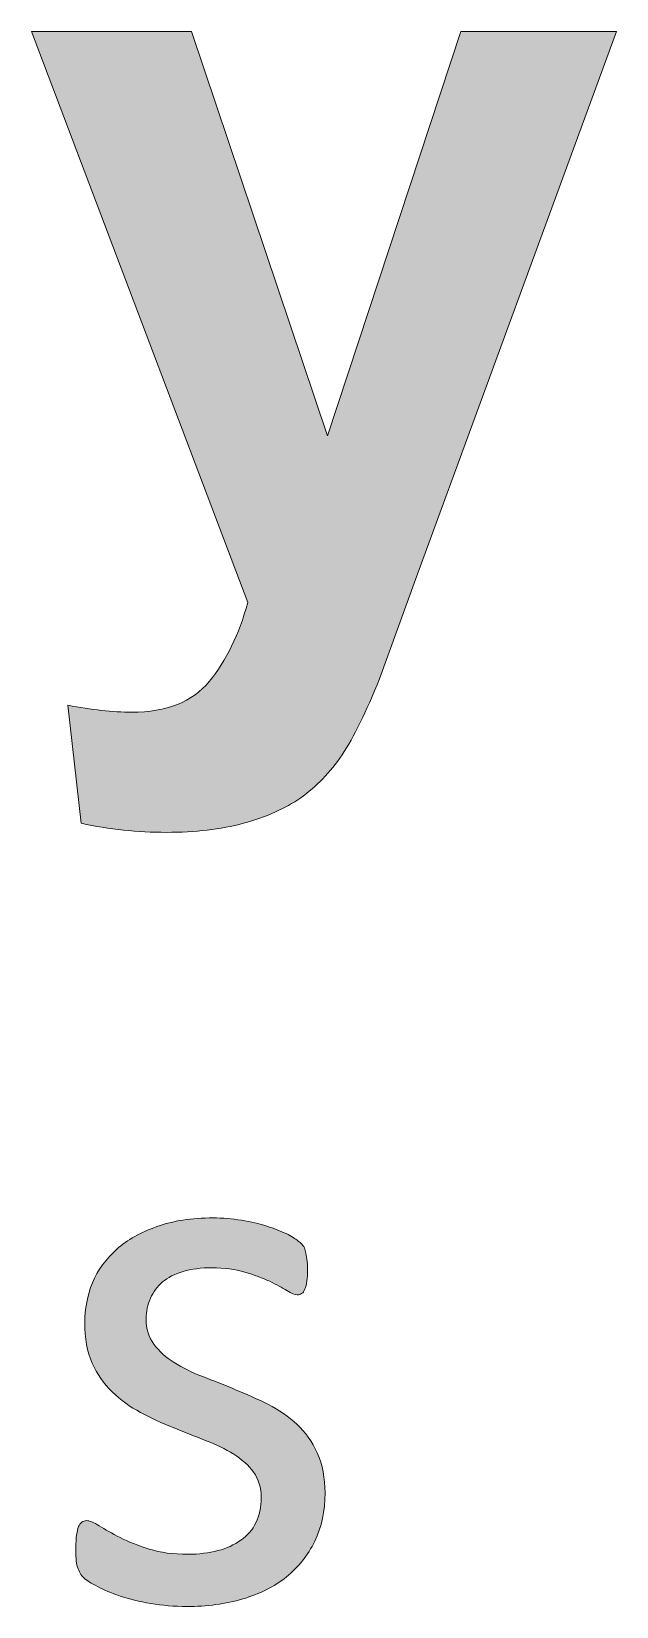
# Model space of a CAD drawing. Header units: inches. Extents: x 247 to 2765, y -1897 to -1110.
# Drawn here: x 1611.29 to 1614.17, y -1164.37 to -1156.64 of the extents above; entities that cross this region are included whole.
import ezdxf

# ---------------------------------------------------------------- set-up
doc = ezdxf.new("R2010")
doc.units = ezdxf.units.IN
doc.header["$MEASUREMENT"] = 0
doc.layers.add('Layer 1', color=7, linetype='Continuous')

# ---------------------------------------------------------------- blocks, each defined once
blk = doc.blocks.new('block 149')
at = {"layer": 'Layer 1', "true_color": 0x020302}
h = blk.add_hatch(color=98, dxfattribs=at)
h.dxf.hatch_style = 2
edge = h.paths.add_edge_path()
edge.add_spline(control_points=[(1612.736, -1163.8163), (1612.736, -1163.9052), (1612.7191, -1163.9844), (1612.6857, -1164.0533), (1612.652, -1164.1229), (1612.6058, -1164.1815), (1612.5462, -1164.229), (1612.4866, -1164.2766), (1612.4139, -1164.3124), (1612.3312, -1164.3372), (1612.2485, -1164.3613), (1612.1555, -1164.3741), (1612.056, -1164.3741), (1611.9943, -1164.3741), (1611.935, -1164.3689), (1611.8796, -1164.3596), (1611.8241, -1164.3499), (1611.7731, -1164.3372), (1611.729, -1164.3227), (1611.6849, -1164.3076), (1611.6477, -1164.2924), (1611.6167, -1164.2759), (1611.586, -1164.26), (1611.5643, -1164.2456), (1611.5499, -1164.2332), (1611.5354, -1164.2204), (1611.5264, -1164.2022), (1611.5189, -1164.1801), (1611.5116, -1164.1567), (1611.5106, -1164.1257), (1611.5106, -1164.0843), (1611.5106, -1164.0616), (1611.5127, -1164.0395), (1611.5147, -1164.0223), (1611.5175, -1164.0058), (1611.5209, -1163.992), (1611.5237, -1163.9817), (1611.5285, -1163.9734), (1611.532, -1163.9644), (1611.5402, -1163.9596), (1611.5478, -1163.9551), (1611.5554, -1163.952), (1611.5636, -1163.952), (1611.5774, -1163.952), (1611.6002, -1163.961), (1611.6263, -1163.9782), (1611.6539, -1163.9954), (1611.689, -1164.0147), (1611.729, -1164.0354), (1611.7683, -1164.0561), (1611.8172, -1164.0743), (1611.8716, -1164.0919), (1611.9268, -1164.1091), (1611.9901, -1164.1177), (1612.0625, -1164.1177), (1612.1162, -1164.1177), (1612.1652, -1164.1105), (1612.2086, -1164.0995), (1612.2527, -1164.0888), (1612.2895, -1164.0712), (1612.3223, -1164.0485), (1612.3546, -1164.0254), (1612.3788, -1163.9968), (1612.3967, -1163.9624), (1612.4139, -1163.9276), (1612.4222, -1163.8866), (1612.4222, -1163.8387), (1612.4222, -1163.7894), (1612.4098, -1163.7491), (1612.385, -1163.7143), (1612.3615, -1163.6806), (1612.3271, -1163.6516), (1612.2871, -1163.6254), (1612.2465, -1163.6003), (1612.1996, -1163.5772), (1612.1476, -1163.5583), (1612.0959, -1163.5372), (1612.0435, -1163.518), (1611.9891, -1163.4952), (1611.935, -1163.4732), (1611.8809, -1163.4484), (1611.8293, -1163.4208), (1611.7779, -1163.3936), (1611.7321, -1163.3595), (1611.6897, -1163.3199), (1611.6491, -1163.2806), (1611.616, -1163.2324), (1611.5912, -1163.1779), (1611.5657, -1163.1231), (1611.5547, -1163.056), (1611.5547, -1162.9795), (1611.5547, -1162.9123), (1611.5674, -1162.8458), (1611.5926, -1162.7838), (1611.6188, -1162.7214), (1611.6594, -1162.6667), (1611.7111, -1162.6195), (1611.7635, -1162.5719), (1611.8306, -1162.5358), (1611.9099, -1162.5075), (1611.9884, -1162.4793), (1612.0804, -1162.4648), (1612.1858, -1162.4648), (1612.2323, -1162.4648), (1612.2785, -1162.4693), (1612.3247, -1162.4765), (1612.3722, -1162.4837), (1612.4129, -1162.4937), (1612.4497, -1162.5054), (1612.4866, -1162.5172), (1612.5176, -1162.5292), (1612.5452, -1162.5423), (1612.5706, -1162.5551), (1612.5913, -1162.5668), (1612.6044, -1162.5785), (1612.6182, -1162.5885), (1612.6268, -1162.5985), (1612.632, -1162.606), (1612.6361, -1162.6133), (1612.6392, -1162.6219), (1612.6406, -1162.6319), (1612.6427, -1162.6398), (1612.6451, -1162.6536), (1612.6471, -1162.6674), (1612.6492, -1162.6818), (1612.6499, -1162.6991), (1612.6499, -1162.7187), (1612.6499, -1162.7411), (1612.6492, -1162.759), (1612.6471, -1162.7748), (1612.6451, -1162.791), (1612.6413, -1162.8045), (1612.6375, -1162.8141), (1612.6333, -1162.8241), (1612.6289, -1162.832), (1612.6209, -1162.8362), (1612.6137, -1162.8413), (1612.6079, -1162.8434), (1612.5992, -1162.8434), (1612.5886, -1162.8434), (1612.5713, -1162.8358), (1612.5486, -1162.822), (1612.5262, -1162.8079), (1612.4973, -1162.7921), (1612.4642, -1162.7762), (1612.4287, -1162.7604), (1612.3887, -1162.7452), (1612.3412, -1162.7314), (1612.2937, -1162.717), (1612.2413, -1162.7097), (1612.18, -1162.7097), (1612.1273, -1162.7097), (1612.0794, -1162.7163), (1612.0384, -1162.7283), (1611.997, -1162.7401), (1611.9629, -1162.758), (1611.9371, -1162.7797), (1611.9113, -1162.8017), (1611.8909, -1162.8289), (1611.8778, -1162.8599), (1611.8641, -1162.8909), (1611.8568, -1162.9244), (1611.8568, -1162.9598), (1611.8568, -1163.0105), (1611.8692, -1163.0522), (1611.8944, -1163.0856), (1611.9199, -1163.12), (1611.9536, -1163.15), (1611.995, -1163.1759), (1612.0353, -1163.2003), (1612.0825, -1163.2251), (1612.1345, -1163.2444), (1612.1865, -1163.2651), (1612.2423, -1163.2858), (1612.2957, -1163.3088), (1612.3502, -1163.3312), (1612.4056, -1163.3553), (1612.4576, -1163.3819), (1612.5097, -1163.4087), (1612.5582, -1163.4418), (1612.5986, -1163.4794), (1612.6392, -1163.5173), (1612.6723, -1163.5641), (1612.6978, -1163.6189), (1612.7236, -1163.6785), (1612.736, -1163.7422), (1612.736, -1163.8163)], knot_values=[0, 0, 0, 0, 1, 1, 1, 2, 2, 2, 3, 3, 3, 4, 4, 4, 5, 5, 5, 6, 6, 6, 7, 7, 7, 8, 8, 8, 9, 9, 9, 10, 10, 10, 11, 11, 11, 12, 12, 12, 13, 13, 13, 14, 14, 14, 15, 15, 15, 16, 16, 16, 17, 17, 17, 18, 18, 18, 19, 19, 19, 20, 20, 20, 21, 21, 21, 22, 22, 22, 23, 23, 23, 24, 24, 24, 25, 25, 25, 26, 26, 26, 27, 27, 27, 28, 28, 28, 29, 29, 29, 30, 30, 30, 31, 31, 31, 32, 32, 32, 33, 33, 33, 34, 34, 34, 35, 35, 35, 36, 36, 36, 37, 37, 37, 38, 38, 38, 39, 39, 39, 40, 40, 40, 41, 41, 41, 42, 42, 42, 43, 43, 43, 44, 44, 44, 45, 45, 45, 46, 46, 46, 47, 47, 47, 48, 48, 48, 49, 49, 49, 50, 50, 50, 51, 51, 51, 52, 52, 52, 53, 53, 53, 54, 54, 54, 55, 55, 55, 56, 56, 56, 57, 57, 57, 58, 58, 58, 59, 59, 59, 60, 60, 60, 61, 61, 61, 62, 62, 62, 62], degree=3, periodic=1)
at = {"layer": 'Layer 1', "lineweight": 0}
blk.add_open_spline([(1612.736, -1163.8163), (1612.736, -1163.9052), (1612.7191, -1163.9844), (1612.6857, -1164.0533), (1612.652, -1164.1229), (1612.6058, -1164.1815), (1612.5462, -1164.229), (1612.4866, -1164.2766), (1612.4139, -1164.3124), (1612.3312, -1164.3372), (1612.2485, -1164.3613), (1612.1555, -1164.3741), (1612.056, -1164.3741), (1611.9943, -1164.3741), (1611.935, -1164.3689), (1611.8796, -1164.3596), (1611.8241, -1164.3499), (1611.7731, -1164.3372), (1611.729, -1164.3227), (1611.6849, -1164.3076), (1611.6477, -1164.2924), (1611.6167, -1164.2759), (1611.586, -1164.26), (1611.5643, -1164.2456), (1611.5499, -1164.2332), (1611.5354, -1164.2204), (1611.5264, -1164.2022), (1611.5189, -1164.1801), (1611.5116, -1164.1567), (1611.5106, -1164.1257), (1611.5106, -1164.0843), (1611.5106, -1164.0616), (1611.5127, -1164.0395), (1611.5147, -1164.0223), (1611.5175, -1164.0058), (1611.5209, -1163.992), (1611.5237, -1163.9817), (1611.5285, -1163.9734), (1611.532, -1163.9644), (1611.5402, -1163.9596), (1611.5478, -1163.9551), (1611.5554, -1163.952), (1611.5636, -1163.952), (1611.5774, -1163.952), (1611.6002, -1163.961), (1611.6263, -1163.9782), (1611.6539, -1163.9954), (1611.689, -1164.0147), (1611.729, -1164.0354), (1611.7683, -1164.0561), (1611.8172, -1164.0743), (1611.8716, -1164.0919), (1611.9268, -1164.1091), (1611.9901, -1164.1177), (1612.0625, -1164.1177), (1612.1162, -1164.1177), (1612.1652, -1164.1105), (1612.2086, -1164.0995), (1612.2527, -1164.0888), (1612.2895, -1164.0712), (1612.3223, -1164.0485), (1612.3546, -1164.0254), (1612.3788, -1163.9968), (1612.3967, -1163.9624), (1612.4139, -1163.9276), (1612.4222, -1163.8866), (1612.4222, -1163.8387), (1612.4222, -1163.7894), (1612.4098, -1163.7491), (1612.385, -1163.7143), (1612.3615, -1163.6806), (1612.3271, -1163.6516), (1612.2871, -1163.6254), (1612.2465, -1163.6003), (1612.1996, -1163.5772), (1612.1476, -1163.5583), (1612.0959, -1163.5372), (1612.0435, -1163.518), (1611.9891, -1163.4952), (1611.935, -1163.4732), (1611.8809, -1163.4484), (1611.8293, -1163.4208), (1611.7779, -1163.3936), (1611.7321, -1163.3595), (1611.6897, -1163.3199), (1611.6491, -1163.2806), (1611.616, -1163.2324), (1611.5912, -1163.1779), (1611.5657, -1163.1231), (1611.5547, -1163.056), (1611.5547, -1162.9795), (1611.5547, -1162.9123), (1611.5674, -1162.8458), (1611.5926, -1162.7838), (1611.6188, -1162.7214), (1611.6594, -1162.6667), (1611.7111, -1162.6195), (1611.7635, -1162.5719), (1611.8306, -1162.5358), (1611.9099, -1162.5075), (1611.9884, -1162.4793), (1612.0804, -1162.4648), (1612.1858, -1162.4648), (1612.2323, -1162.4648), (1612.2785, -1162.4693), (1612.3247, -1162.4765), (1612.3722, -1162.4837), (1612.4129, -1162.4937), (1612.4497, -1162.5054), (1612.4866, -1162.5172), (1612.5176, -1162.5292), (1612.5452, -1162.5423), (1612.5706, -1162.5551), (1612.5913, -1162.5668), (1612.6044, -1162.5785), (1612.6182, -1162.5885), (1612.6268, -1162.5985), (1612.632, -1162.606), (1612.6361, -1162.6133), (1612.6392, -1162.6219), (1612.6406, -1162.6319), (1612.6427, -1162.6398), (1612.6451, -1162.6536), (1612.6471, -1162.6674), (1612.6492, -1162.6818), (1612.6499, -1162.6991), (1612.6499, -1162.7187), (1612.6499, -1162.7411), (1612.6492, -1162.759), (1612.6471, -1162.7748), (1612.6451, -1162.791), (1612.6413, -1162.8045), (1612.6375, -1162.8141), (1612.6333, -1162.8241), (1612.6289, -1162.832), (1612.6209, -1162.8362), (1612.6137, -1162.8413), (1612.6079, -1162.8434), (1612.5992, -1162.8434), (1612.5886, -1162.8434), (1612.5713, -1162.8358), (1612.5486, -1162.822), (1612.5262, -1162.8079), (1612.4973, -1162.7921), (1612.4642, -1162.7762), (1612.4287, -1162.7604), (1612.3887, -1162.7452), (1612.3412, -1162.7314), (1612.2937, -1162.717), (1612.2413, -1162.7097), (1612.18, -1162.7097), (1612.1273, -1162.7097), (1612.0794, -1162.7163), (1612.0384, -1162.7283), (1611.997, -1162.7401), (1611.9629, -1162.758), (1611.9371, -1162.7797), (1611.9113, -1162.8017), (1611.8909, -1162.8289), (1611.8778, -1162.8599), (1611.8641, -1162.8909), (1611.8568, -1162.9244), (1611.8568, -1162.9598), (1611.8568, -1163.0105), (1611.8692, -1163.0522), (1611.8944, -1163.0856), (1611.9199, -1163.12), (1611.9536, -1163.15), (1611.995, -1163.1759), (1612.0353, -1163.2003), (1612.0825, -1163.2251), (1612.1345, -1163.2444), (1612.1865, -1163.2651), (1612.2423, -1163.2858), (1612.2957, -1163.3088), (1612.3502, -1163.3312), (1612.4056, -1163.3553), (1612.4576, -1163.3819), (1612.5097, -1163.4087), (1612.5582, -1163.4418), (1612.5986, -1163.4794), (1612.6392, -1163.5173), (1612.6723, -1163.5641), (1612.6978, -1163.6189), (1612.7236, -1163.6785), (1612.736, -1163.7422), (1612.736, -1163.8163)], degree=3, knots=[0, 0, 0, 0, 1, 1, 1, 2, 2, 2, 3, 3, 3, 4, 4, 4, 5, 5, 5, 6, 6, 6, 7, 7, 7, 8, 8, 8, 9, 9, 9, 10, 10, 10, 11, 11, 11, 12, 12, 12, 13, 13, 13, 14, 14, 14, 15, 15, 15, 16, 16, 16, 17, 17, 17, 18, 18, 18, 19, 19, 19, 20, 20, 20, 21, 21, 21, 22, 22, 22, 23, 23, 23, 24, 24, 24, 25, 25, 25, 26, 26, 26, 27, 27, 27, 28, 28, 28, 29, 29, 29, 30, 30, 30, 31, 31, 31, 32, 32, 32, 33, 33, 33, 34, 34, 34, 35, 35, 35, 36, 36, 36, 37, 37, 37, 38, 38, 38, 39, 39, 39, 40, 40, 40, 41, 41, 41, 42, 42, 42, 43, 43, 43, 44, 44, 44, 45, 45, 45, 46, 46, 46, 47, 47, 47, 48, 48, 48, 49, 49, 49, 50, 50, 50, 51, 51, 51, 52, 52, 52, 53, 53, 53, 54, 54, 54, 55, 55, 55, 56, 56, 56, 57, 57, 57, 58, 58, 58, 59, 59, 59, 60, 60, 60, 61, 61, 61, 62, 62, 62, 62], dxfattribs=at)
blk = doc.blocks.new('block 150')
at = {"layer": 'Layer 1', "true_color": 0x010202}
h = blk.add_hatch(color=98, dxfattribs=at)
h.dxf.hatch_style = 2
edge = h.paths.add_edge_path()
edge.add_spline(control_points=[(1611.2929, -1156.636), (1611.2929, -1156.636), (1612.0801, -1156.636), (1612.0801, -1156.636), (1612.0801, -1156.636), (1612.7488, -1158.6228), (1612.7488, -1158.6228), (1612.7488, -1158.6228), (1613.403, -1156.636), (1613.403, -1156.636), (1613.403, -1156.636), (1614.1692, -1156.636), (1614.1692, -1156.636), (1614.1692, -1156.636), (1613.1804, -1159.3287), (1613.1804, -1159.3287), (1613.1804, -1159.3287), (1613.004, -1159.8162), (1613.004, -1159.8162), (1612.9382, -1159.9795), (1612.878, -1160.1028), (1612.8197, -1160.1903), (1612.7605, -1160.2765), (1612.6933, -1160.3461), (1612.6165, -1160.4012), (1612.5396, -1160.4532), (1612.4466, -1160.4963), (1612.3347, -1160.5259), (1612.2234, -1160.5559), (1612.0966, -1160.5707), (1611.9567, -1160.5707), (1611.8148, -1160.5707), (1611.6746, -1160.5559), (1611.5375, -1160.5259), (1611.5375, -1160.5259), (1611.4713, -1159.9464), (1611.4713, -1159.9464), (1611.5878, -1159.9685), (1611.6918, -1159.9805), (1611.7855, -1159.9805), (1611.9571, -1159.9805), (1612.0856, -1159.9292), (1612.1672, -1159.8289), (1612.2499, -1159.728), (1612.3126, -1159.5995), (1612.3567, -1159.4417), (1612.3567, -1159.4417), (1611.2929, -1156.636), (1611.2929, -1156.636)], knot_values=[0, 0, 0, 0, 1, 1, 1, 2, 2, 2, 3, 3, 3, 4, 4, 4, 5, 5, 5, 6, 6, 6, 7, 7, 7, 8, 8, 8, 9, 9, 9, 10, 10, 10, 11, 11, 11, 12, 12, 12, 13, 13, 13, 14, 14, 14, 15, 15, 15, 16, 16, 16, 16], degree=3, periodic=1)
at = {"layer": 'Layer 1', "lineweight": 0}
blk.add_open_spline([(1611.2929, -1156.636), (1611.2929, -1156.636), (1612.0801, -1156.636), (1612.0801, -1156.636), (1612.0801, -1156.636), (1612.7488, -1158.6228), (1612.7488, -1158.6228), (1612.7488, -1158.6228), (1613.403, -1156.636), (1613.403, -1156.636), (1613.403, -1156.636), (1614.1692, -1156.636), (1614.1692, -1156.636), (1614.1692, -1156.636), (1613.1804, -1159.3287), (1613.1804, -1159.3287), (1613.1804, -1159.3287), (1613.004, -1159.8162), (1613.004, -1159.8162), (1612.9382, -1159.9795), (1612.878, -1160.1028), (1612.8197, -1160.1903), (1612.7605, -1160.2765), (1612.6933, -1160.3461), (1612.6165, -1160.4012), (1612.5396, -1160.4532), (1612.4466, -1160.4963), (1612.3347, -1160.5259), (1612.2234, -1160.5559), (1612.0966, -1160.5707), (1611.9567, -1160.5707), (1611.8148, -1160.5707), (1611.6746, -1160.5559), (1611.5375, -1160.5259), (1611.5375, -1160.5259), (1611.4713, -1159.9464), (1611.4713, -1159.9464), (1611.5878, -1159.9685), (1611.6918, -1159.9805), (1611.7855, -1159.9805), (1611.9571, -1159.9805), (1612.0856, -1159.9292), (1612.1672, -1159.8289), (1612.2499, -1159.728), (1612.3126, -1159.5995), (1612.3567, -1159.4417), (1612.3567, -1159.4417), (1611.2929, -1156.636), (1611.2929, -1156.636)], degree=3, knots=[0, 0, 0, 0, 1, 1, 1, 2, 2, 2, 3, 3, 3, 4, 4, 4, 5, 5, 5, 6, 6, 6, 7, 7, 7, 8, 8, 8, 9, 9, 9, 10, 10, 10, 11, 11, 11, 12, 12, 12, 13, 13, 13, 14, 14, 14, 15, 15, 15, 16, 16, 16, 16], dxfattribs=at)
blk = doc.blocks.new('block 143')
at = {"layer": 'Layer 1'}
for name in ['block 150', 'block 149']:
    blk.add_blockref(name, (0, 0), dxfattribs=at)

msp = doc.modelspace()

# ---------------------------------------------------------------- block references
at = {"layer": 'Layer 1'}
msp.add_blockref('block 143', (0, 0), dxfattribs=at)

doc.saveas('drawing.dxf')
